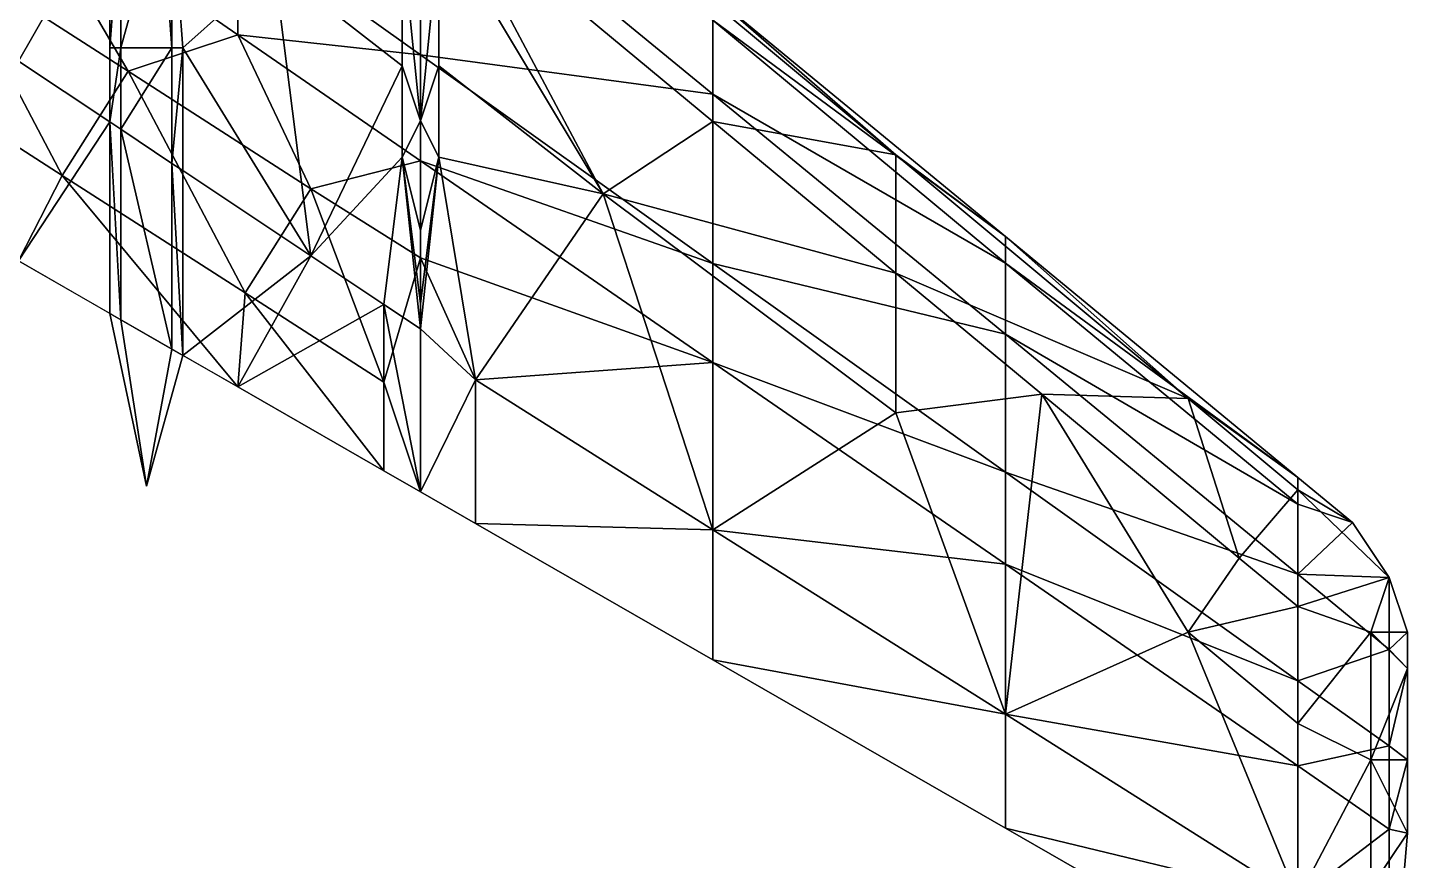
# Model space of a CAD drawing. Header units: metres. Extents: x -98 to 98, y -139 to 92.
# Drawn here: x 60.25 to 98, y -61.25 to -38.45 of the extents above; entities that cross this region are included whole.
import ezdxf

# ---------------------------------------------------------------- set-up
doc = ezdxf.new("R2010")
doc.units = ezdxf.units.M

msp = doc.modelspace()

# ---------------------------------------------------------------- linework, layer by layer
for points in [[(62.5, -35, -2.93), (60, -39.3667, -2.875), (60, -31.31, -3.282)], [(71, -39.2, 0), (71, -33.7, -0.3), (66, -35.6313, -0.1176)], [(71, -33.7, -0.3), (79, -40.2725, -0.2059), (79, -38.25, -0.7)], [(79, -40.2725, -0.2059), (71, -33.7, -0.3), (71, -39.2, 0)], [(63, -39.6471, -0.6295), (60, -34.5078, -0.3961), (58, -36.4314, -0.953)], [(66, -38.649, -0.1255), (66, -35.6313, -0.1176), (60, -34.5078, -0.3961)], [(66, -38.649, -0.1255), (60, -34.5078, -0.3961), (63, -39.6471, -0.6295)], [(62.5, -41.0333, -2.6761), (60, -39.3667, -2.875), (62.5, -35, -2.93)], [(62.5, -39, -2.5589), (62.5, -35, -2.93), (62.8, -35, -3.9)], [(62.8, -39, -3.9), (62.5, -39, -2.5589), (62.8, -35, -3.9)], [(62.8, -39, -3.9), (62.8, -35, -3.9), (63.9, -35, -3.9)], [(64.2, -39, -3.9), (62.8, -39, -3.9), (63.9, -35, -3.9)], [(64.2, -39, -3.9), (63.9, -35, -3.9), (64.2, -35, -2.83)], [(64.5, -39, -2.5389), (64.2, -35, -2.83), (67, -36.77, -2.694)], [(64.5, -39, -2.5389), (64.2, -39, -3.9), (64.2, -35, -2.83)], [(71.5, -35.5, -2.5), (71.75, -35, -2.45), (76, -43, -2.084)], [(71.75, -35, -2.45), (79, -41.0183, -1.9199), (76, -43, -2.084)], [(79, -41.0183, -1.9199), (71.75, -35, -2.45), (79, -37.7667, -1.6033)], [(71, -39.2, 0), (66, -35.6313, -0.1176), (66, -38.649, -0.1255)], [(70.5, -39.5, -2.4), (67, -36.77, -2.694), (70.5, -35.5, -2.5)], [(70.5, -35.5, -2.5), (70.5, -36, -4), (70.5, -39.5, -2.4)], [(71.5, -39.5, -2.4), (71.5, -35.5, -2.5), (76, -43, -2.084)], [(71.5, -39.5, -2.4), (71.5, -36, -4), (71.5, -35.5, -2.5)], [(71, -38, -5.9), (71, -41, -4.5), (70.5, -36, -4)], [(70.5, -36, -4), (71, -41, -4.5), (70.5, -39.5, -2.4)], [(71, -41, -4.5), (71, -38, -5.9), (71.5, -36, -4)], [(71, -41, -4.5), (71.5, -36, -4), (71.5, -39.5, -2.4)], [(56.2, -39.2816, -1.9576), (61.2, -42.4973, -1.6342), (58, -36.4314, -0.953)], [(61.2, -42.4973, -1.6342), (63, -39.6471, -0.6295), (58, -36.4314, -0.953)], [(68, -44.7, -2.2386), (64.5, -39, -2.5389), (67, -36.77, -2.694)], [(68, -44.7, -2.2386), (67, -36.77, -2.694), (70.5, -39.5, -2.4)], [(84, -41.9333, -1.2492), (79, -37.5722, -1.2448), (87, -44.1678, -0.7078)], [(84, -41.9333, -1.2492), (79, -37.7667, -1.6033), (79, -37.5722, -1.2448)], [(79, -38.25, -0.7), (87, -44.1678, -0.7078), (79, -37.5722, -1.2448)], [(79, -41.0183, -1.9199), (79, -37.7667, -1.6033), (84, -41.9333, -1.2492)], [(79, -38.25, -0.7), (79, -40.2725, -0.2059), (87, -44.9, -0.25)], [(79, -38.25, -0.7), (87, -44.9, -0.25), (87, -44.1678, -0.7078)], [(68, -42.8627, -0.306), (66, -38.649, -0.1255), (63, -39.6471, -0.6295)], [(71, -42.1, 0.1), (71, -39.2, 0), (66, -38.649, -0.1255)], [(71, -42.1, 0.1), (66, -38.649, -0.1255), (68, -42.8627, -0.306)], [(62.5, -41.0333, -2.6761), (62.5, -39, -2.5589), (62.8, -39, -3.9)], [(62.8, -41.2333, -4.1), (62.5, -41.0333, -2.6761), (62.8, -39, -3.9)], [(62.8, -41.2333, -4.1), (62.8, -39, -3.9), (64.2, -39, -3.9)], [(64.2, -42.1667, -4.1), (62.8, -41.2333, -4.1), (64.2, -39, -3.9)], [(64.2, -42.1667, -4.1), (64.2, -39, -3.9), (64.5, -39, -2.5389)], [(64.5, -42.3667, -2.517), (64.2, -42.1667, -4.1), (64.5, -39, -2.5389)], [(68, -44.7, -2.2386), (64.5, -42.3667, -2.517), (64.5, -39, -2.5389)], [(79, -44.9098, 0.1882), (79, -40.2725, -0.2059), (71, -39.2, 0)], [(79, -44.9098, 0.1882), (71, -39.2, 0), (71, -42.1, 0.1)], [(60, -44.8375, -2.4974), (61.2, -42.4973, -1.6342), (56.2, -39.2816, -1.9576)], [(60, -39.3667, -2.875), (62.5, -41.0333, -2.6761), (60, -44.8375, -2.4974)], [(70.5, -42, -2.2), (68, -44.7, -2.2386), (70.5, -39.5, -2.4)], [(71, -41, -4.5), (70.5, -42, -2.2), (70.5, -39.5, -2.4)], [(71.5, -42, -2.2), (71, -41, -4.5), (71.5, -39.5, -2.4)], [(71.5, -42, -2.2), (71.5, -39.5, -2.4), (76, -43, -2.084)], [(61.2, -42.4973, -1.6342), (66.2, -45.7129, -1.3106), (63, -39.6471, -0.6295)], [(66.2, -45.7129, -1.3106), (68, -42.8627, -0.306), (63, -39.6471, -0.6295)], [(79, -40.2725, -0.2059), (87, -46.8451, 0.1), (87, -44.9, -0.25)], [(87, -46.8451, 0.1), (79, -40.2725, -0.2059), (79, -44.9098, 0.1882)], [(62.5, -41.0333, -2.6761), (62.5, -46.275, -2.3309), (60, -44.8375, -2.4974)], [(62.8, -41.2333, -4.1), (62.8, -46.4475, -3.8), (62.5, -41.0333, -2.6761)], [(62.5, -41.0333, -2.6761), (62.8, -46.4475, -3.8), (62.5, -46.275, -2.3309)], [(71, -41, -4.5), (71, -44, -3.3), (70.5, -42, -2.2)], [(71, -44, -3.3), (71, -41, -4.5), (71.5, -42, -2.2)], [(84, -45.1688, -1.5543), (76, -43, -2.084), (79, -41.0183, -1.9199)], [(84, -45.1688, -1.5543), (79, -41.0183, -1.9199), (84, -41.9333, -1.2492)], [(62.8, -41.2333, -4.1), (64.2, -42.1667, -4.1), (64.2, -47.2525, -3.6)], [(62.8, -41.2333, -4.1), (64.2, -47.2525, -3.6), (62.8, -46.4475, -3.8)], [(64.2, -42.1667, -4.1), (64.5, -42.3667, -2.517), (64.5, -47.425, -2.1977)], [(64.2, -47.2525, -3.6), (64.2, -42.1667, -4.1), (64.5, -47.425, -2.1977)], [(70, -46.0333, -2.0795), (68, -44.7, -2.2386), (70.5, -42, -2.2)], [(71, -44.75, -0.112), (71, -42.1, 0.1), (68, -42.8627, -0.306)], [(71, -46.7, -2), (70, -46.0333, -2.0795), (70.5, -42, -2.2)], [(71, -44, -3.3), (71, -46, -2.6), (70.5, -42, -2.2)], [(71, -46, -2.6), (71, -46.7, -2), (70.5, -42, -2.2)], [(72.5, -48.0969, -1.9), (71, -46.7, -2), (71.5, -42, -2.2)], [(71, -46, -2.6), (71, -44, -3.3), (71.5, -42, -2.2)], [(71, -46.7, -2), (71, -46, -2.6), (71.5, -42, -2.2)], [(79, -47.6216, 0.4608), (79, -44.9098, 0.1882), (71, -42.1, 0.1)], [(79, -47.6216, 0.4608), (71, -42.1, 0.1), (71, -44.75, -0.112)], [(72.5, -48.0969, -1.9), (71.5, -42, -2.2), (76, -43, -2.084)], [(92, -48.6, -0.6825), (84, -41.9333, -1.2492), (87, -44.1678, -0.7078)], [(84, -45.1688, -1.5543), (84, -41.9333, -1.2492), (92, -48.6, -0.6825)], [(60, -44.8375, -2.4974), (66, -48.2875, -2.0978), (61.2, -42.4973, -1.6342)], [(66, -48.2875, -2.0978), (66.2, -45.7129, -1.3106), (61.2, -42.4973, -1.6342)], [(64.5, -42.3667, -2.517), (68, -44.7, -2.2386), (64.5, -47.425, -2.1977)], [(70, -48.1569, -1.0647), (68, -42.8627, -0.306), (66.2, -45.7129, -1.3106)], [(71, -44.75, -0.112), (68, -42.8627, -0.306), (70, -48.1569, -1.0647)], [(79, -52.2, -1.5244), (72.5, -48.0969, -1.9), (76, -43, -2.084)], [(84, -49, -1.5223), (76, -43, -2.084), (84, -45.1688, -1.5543)], [(79, -52.2, -1.5244), (76, -43, -2.084), (84, -49, -1.5223)], [(92, -48.6, -0.6825), (87, -44.1678, -0.7078), (95, -50.7633, -0.1707)], [(87, -44.9, -0.25), (95, -50.7633, -0.1707), (87, -44.1678, -0.7078)], [(68, -44.7, -2.2386), (66, -48.2875, -2.0978), (64.5, -47.425, -2.1977)], [(68, -44.7, -2.2386), (70, -46.0333, -2.0795), (66, -48.2875, -2.0978)], [(70, -48.1569, -1.0647), (71, -51.1625, -1.7648), (71, -44.75, -0.112)], [(79, -47.6216, 0.4608), (71, -44.75, -0.112), (72.5, -48.0969, -0.6844)], [(72.5, -48.0969, -0.6844), (71, -44.75, -0.112), (71, -51.1625, -1.7648)], [(87, -50.6196, 0.3765), (87, -46.8451, 0.1), (79, -44.9098, 0.1882)], [(87, -50.6196, 0.3765), (79, -44.9098, 0.1882), (79, -47.6216, 0.4608)], [(87, -44.9, -0.25), (87, -46.8451, 0.1), (95, -51.5, 0)], [(87, -44.9, -0.25), (95, -51.5, 0), (95, -50.7633, -0.1707)], [(88, -48.4892, -1.2618), (84, -49, -1.5223), (84, -45.1688, -1.5543)], [(88, -48.4892, -1.2618), (84, -45.1688, -1.5543), (92, -48.6, -0.6825)], [(66, -48.2875, -2.0978), (70, -50.5875, -1.8314), (66.2, -45.7129, -1.3106)], [(70, -46.0333, -2.0795), (70, -50.5875, -1.8314), (66, -48.2875, -2.0978)], [(70, -50.5875, -1.8314), (70, -48.1569, -1.0647), (66.2, -45.7129, -1.3106)], [(71, -46.7, -2), (71, -51.1625, -1.7648), (70, -46.0333, -2.0795)], [(71, -51.1625, -1.7648), (70, -50.5875, -1.8314), (70, -46.0333, -2.0795)], [(62.5, -46.275, -2.3309), (62.8, -46.4475, -3.8), (63.5, -51, -2.7)], [(62.5, -46.275, -2.3309), (63.5, -51, -2.7), (64.5, -47.425, -2.1977)], [(62.8, -46.4475, -3.8), (64.2, -47.2525, -3.6), (63.5, -51, -2.7)], [(71, -51.1625, -1.7648), (71, -46.7, -2), (72.5, -48.0969, -1.9)], [(87, -46.8451, 0.1), (95, -53.4176, 0.275), (95, -51.5, 0)], [(95, -53.4176, 0.275), (87, -46.8451, 0.1), (87, -50.6196, 0.3765)], [(64.2, -47.2525, -3.6), (64.5, -47.425, -2.1977), (63.5, -51, -2.7)], [(79, -52.2, -0.4), (79, -47.6216, 0.4608), (72.5, -48.0969, -0.6844)], [(87, -53.1431, 0.4216), (87, -50.6196, 0.3765), (79, -47.6216, 0.4608)], [(87, -53.1431, 0.4216), (79, -47.6216, 0.4608), (79, -52.2, -0.4)], [(70, -50.5875, -1.8314), (71, -51.1625, -1.7648), (70, -48.1569, -1.0647)], [(72.5, -52.025, -1.665), (71, -51.1625, -1.7648), (72.5, -48.0969, -1.9)], [(72.5, -52.025, -1.665), (72.5, -48.0969, -0.6844), (71, -51.1625, -1.7648)], [(72.5, -52.025, -1.665), (72.5, -48.0969, -1.9), (79, -52.2, -1.5244)], [(79, -52.2, -0.4), (72.5, -48.0969, -0.6844), (72.5, -52.025, -1.665)], [(87, -57.25, -1.0622), (84, -49, -1.5223), (88, -48.4892, -1.2618)], [(92, -55, -0.9606), (87, -57.25, -1.0622), (88, -48.4892, -1.2618)], [(92, -55, -0.9606), (88, -48.4892, -1.2618), (93.4, -52.9718, -0.867)], [(93.4, -52.9718, -0.867), (88, -48.4892, -1.2618), (92, -48.6, -0.6825)], [(95, -51.1, -0.47), (92, -48.6, -0.6825), (95, -50.7633, -0.1707)], [(93.4, -52.9718, -0.867), (92, -48.6, -0.6825), (95, -51.1, -0.47)], [(87, -57.25, -1.0622), (79, -52.2, -1.5244), (84, -49, -1.5223)], [(95, -56.3294, 0.5647), (95, -53.4176, 0.275), (87, -50.6196, 0.3765)], [(95, -56.3294, 0.5647), (87, -50.6196, 0.3765), (87, -53.1431, 0.4216)], [(96.5, -52, -0.07), (95, -51.1, -0.47), (95, -50.7633, -0.1707)], [(95, -51.5, 0), (96.5, -52, -0.07), (95, -50.7633, -0.1707)], [(95, -54.3, -0.75), (93.4, -52.9718, -0.867), (95, -51.1, -0.47)], [(97.5, -53.5, 0), (95, -51.1, -0.47), (96.5, -52, -0.07)], [(97.5, -53.5, 0), (95, -54.3, -0.75), (95, -51.1, -0.47)], [(95, -51.5, 0), (95, -53.4176, 0.275), (96.5, -52, -0.07)], [(79, -55.7625, -1.2321), (72.5, -52.025, -1.665), (79, -52.2, -1.5244)], [(79, -55.7625, -1.2321), (79, -52.2, -0.4), (72.5, -52.025, -1.665)], [(96.5, -52, -0.07), (95, -53.4176, 0.275), (97.5, -53.5, 0)], [(87, -57.25, -0.05), (87, -53.1431, 0.4216), (79, -52.2, -0.4)], [(79, -55.7625, -1.2321), (79, -52.2, -1.5244), (87, -57.25, -1.0622)], [(87, -57.25, -0.05), (79, -52.2, -0.4), (79, -55.7625, -1.2321)], [(95, -58.6647, 0.5), (95, -56.3294, 0.5647), (87, -53.1431, 0.4216)], [(95, -58.6647, 0.5), (87, -53.1431, 0.4216), (87, -57.25, -0.05)], [(95, -54.3, -0.75), (92, -55, -0.9606), (93.4, -52.9718, -0.867)], [(97.5, -53.5, 0), (95, -53.4176, 0.275), (97.5, -55.4716, 0.21)], [(97.5, -55.4716, 0.21), (95, -53.4176, 0.275), (95, -56.3294, 0.5647)], [(97, -55, 0.15), (95, -54.3, -0.75), (97.5, -53.5, 0)], [(98, -55, 0), (97, -55, 0.15), (97.5, -53.5, 0)], [(97.5, -53.5, 0), (97.5, -55.4716, 0.21), (98, -55, 0)], [(95, -57.5, -0.75), (92, -55, -0.9606), (95, -54.3, -0.75)], [(97, -55, 0.15), (95, -57.5, -0.75), (95, -54.3, -0.75)], [(95, -62.3, -0.6), (87, -57.25, -1.0622), (92, -55, -0.9606)], [(95, -62.3, -0.6), (92, -55, -0.9606), (95, -57.5, -0.75)], [(97, -58.5, 0.1), (95, -57.5, -0.75), (97, -55, 0.15)], [(98, -56, 0), (97, -55, 0.15), (98, -55, 0)], [(98, -56, 0), (97, -58.5, 0.1), (97, -55, 0.15)], [(98, -55, 0), (97.5, -55.4716, 0.21), (98, -56, 0)], [(97.5, -58.1137, 0.6235), (97.5, -55.4716, 0.21), (95, -56.3294, 0.5647)], [(98, -56, 0), (97.5, -55.4716, 0.21), (97.5, -58.1137, 0.6235)], [(87, -60.3625, -0.6993), (79, -55.7625, -1.2321), (87, -57.25, -1.0622)], [(87, -60.3625, -0.6993), (87, -57.25, -0.05), (79, -55.7625, -1.2321)], [(98, -58.5, 0), (97, -58.5, 0.1), (98, -56, 0)], [(98, -56, 0), (97.5, -58.1137, 0.6235), (98, -58.5, 0)], [(97.5, -58.1137, 0.6235), (95, -56.3294, 0.5647), (95, -58.6647, 0.5)], [(95, -62.3, 0.3), (95, -58.6647, 0.5), (87, -57.25, -0.05)], [(87, -60.3625, -0.6993), (87, -57.25, -1.0622), (95, -62.3, -0.6)], [(95, -62.3, 0.3), (87, -57.25, -0.05), (87, -60.3625, -0.6993)], [(95, -62.3, -0.6), (95, -57.5, -0.75), (97, -58.5, 0.1)], [(97.5, -60.3902, 0.55), (97.5, -58.1137, 0.6235), (95, -58.6647, 0.5)], [(98, -58.5, 0), (97.5, -58.1137, 0.6235), (97.5, -60.3902, 0.55)], [(97, -62, -0.1), (95, -62.3, -0.6), (97, -58.5, 0.1)], [(98, -60.5, 0), (97, -58.5, 0.1), (98, -58.5, 0)], [(98, -60.5, 0), (97, -62, -0.1), (97, -58.5, 0.1)], [(98, -58.5, 0), (97.5, -60.3902, 0.55), (98, -60.5, 0)], [(97.5, -60.3902, 0.55), (95, -58.6647, 0.5), (95, -62.3, 0.3)], [(95, -64.9625, -0.1665), (87, -60.3625, -0.6993), (95, -62.3, -0.6)], [(95, -64.9625, -0.1665), (95, -62.3, 0.3), (87, -60.3625, -0.6993)], [(97.5, -60.3902, 0.55), (95, -62.3, 0.3), (97.5, -66.4, 0)], [(98, -60.5, 0), (97.5, -60.3902, 0.55), (97.5, -66.4, 0)], [(97.5, -66.4, 0), (97, -62, -0.1), (98, -60.5, 0)]]:
    msp.add_3dface(points)

doc.saveas('drawing.dxf')
